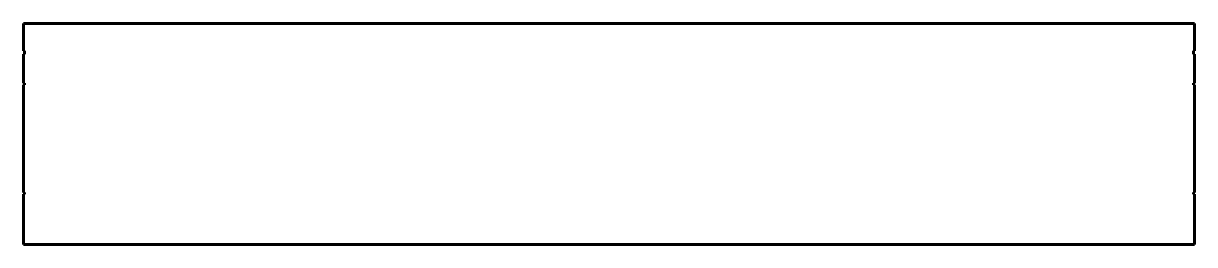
# Model space of a CAD drawing. Header units: millimetres. Extents: x 0 to 2000, y 0 to 378.
import ezdxf

# ---------------------------------------------------------------- set-up
doc = ezdxf.new("R2010")
doc.units = ezdxf.units.MM
doc.linetypes.add('K5LT_BASIC', pattern=[0])
doc.layers.add('Системный слой', color=7, linetype='Continuous')

msp = doc.modelspace()

# ---------------------------------------------------------------- linework, layer by layer
at = {"layer": 'Системный слой', "color": 150, "linetype": 'K5LT_BASIC', "lineweight": 60, "true_color": 0x0080ff}
for p, q in [((0, 330.7), (0, 377.7)), ((2000, 377.7), (0, 377.7)), ((2000, 330.7), (2000, 377.7)), ((2, 330.7), (0, 330.7)), ((0, 275.4), (0, 325.3)), ((0, 325.3), (2, 325.3)), ((2, 325.3), (2, 330.7)), ((2000, 330.7), (1998, 330.7)), ((1998, 325.3), (1998, 330.7)), ((1998, 325.3), (2000, 325.3)), ((2000, 275.4), (2000, 325.3)), ((2, 275.4), (0, 275.4)), ((0, 89), (0, 273)), ((0, 273), (2, 273)), ((2, 273), (2, 275.4)), ((2000, 275.4), (1998, 275.4)), ((1998, 273), (1998, 275.4)), ((1998, 273), (2000, 273)), ((2000, 89), (2000, 273)), ((2, 89), (0, 89)), ((0, 0), (0, 86)), ((0, 86), (2, 86)), ((2, 86), (2, 89)), ((1998, 86), (1998, 89)), ((2000, 89), (1998, 89)), ((1998, 86), (2000, 86)), ((2000, 0), (2000, 86)), ((2000, 0), (0, 0))]:
    msp.add_line(p, q, dxfattribs=at)

doc.saveas('drawing.dxf')
